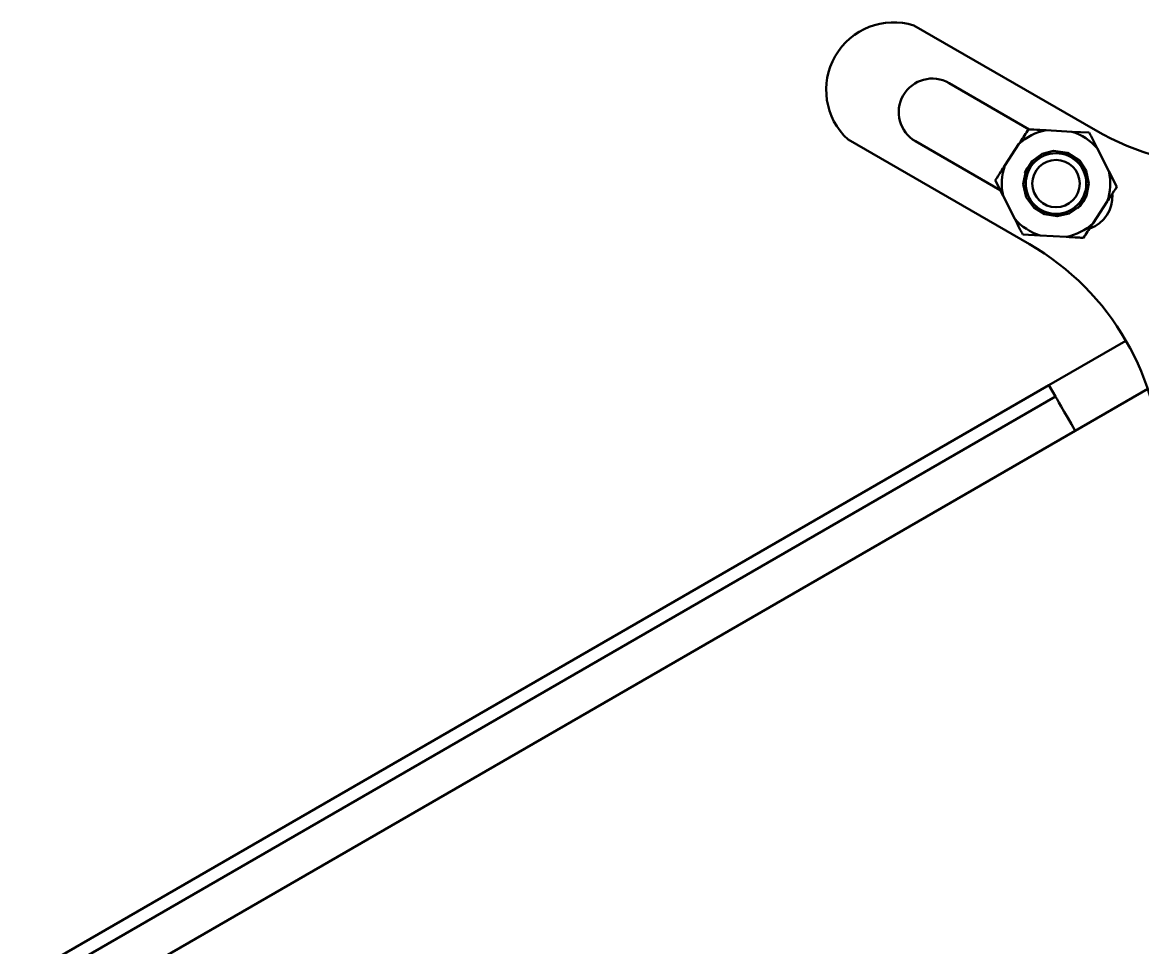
# Model space of a CAD drawing. Header units: millimetres. Extents: x 263 to 2983, y 441 to 2500.
# Drawn here: x 717.7 to 802.7, y 1930.3 to 2000.6 of the extents above; entities that cross this region are included whole.
import ezdxf

# ---------------------------------------------------------------- set-up
doc = ezdxf.new("R2010")
doc.units = ezdxf.units.MM
doc.header["$LTSCALE"] = 0.5
doc.layers.add('BOL', color=7, linetype='Continuous', lineweight=50)

msp = doc.modelspace()

# ---------------------------------------------------------------- linework, layer by layer
at = {"layer": 'BOL'}
for p, q in [((799.154, 1992.413), (785.373, 2000.369)), ((794.13, 1992.484), (788.045, 1995.998)), ((795.403, 1992.414), (797.364, 1992.306)), ((797.364, 1992.306), (798.69, 1992.233)), ((780.374, 1991.709), (794.154, 1983.753)), ((785.495, 1991.581), (791.935, 1987.863)), ((792.278, 1989.732), (793.352, 1991.376)), ((799.289, 1991.048), (800.176, 1989.296)), ((793.802, 1989.186), (793.971, 1989.567)), ((792.151, 1987.436), (791.552, 1988.62)), ((800.176, 1989.296), (800.775, 1988.112)), ((793.038, 1985.684), (792.151, 1987.436)), ((798.256, 1986.999), (797.815, 1986.489)), ((798.461, 1987.381), (798.256, 1986.999)), ((800.049, 1987), (798.975, 1985.356)), ((794.962, 1984.426), (793.637, 1984.499)), ((796.924, 1984.318), (794.962, 1984.426)), ((795.625, 1973.055), (801.474, 1976.432)), ((795.625, 1973.055), (717.683, 1928.055)), ((796.125, 1972.189), (795.625, 1973.055)), ((803.124, 1972.766), (797.625, 1969.591)), ((796.125, 1972.189), (718.183, 1927.189)), ((797.625, 1969.591), (719.683, 1924.591))]:
    msp.add_line(p, q, dxfattribs=at)
at = {"layer": 'BOL', "flags": 128}
for points in [[(793.861, 1989.313), (794.35, 1990.071), (795.101, 1990.617), (795.966, 1990.848), (797.03, 1990.7), (797.938, 1990.112), (798.458, 1989.332), (798.653, 1988.377), (798.475, 1987.442), (797.961, 1986.644), (797.161, 1986.085), (796.246, 1985.878), (795.295, 1986.033), (794.469, 1986.542), (793.896, 1987.338), (793.674, 1988.333), (793.861, 1989.313), (793.861, 1989.313)], [(797.625, 1969.591), (797.332, 1970.098), (797.051, 1970.585), (796.792, 1971.034), (796.564, 1971.428), (796.378, 1971.751), (796.239, 1971.991), (796.154, 1972.139), (796.125, 1972.189)]]:
    msp.add_lwpolyline(points, dxfattribs=at)
at = {"layer": 'BOL'}
for radius in [2.3, 1.8]:
    msp.add_circle((796.163, 1988.366), radius, dxfattribs=at)
for centre, radius, start, end in [((783.834, 1995.484), 5.122, 72.50709, 227.49426), ((786.77, 1993.789), 2.55, 60, 240), ((796.163, 1988.366), 4.119, 100.63713, 133.04763), ((796.163, 1988.366), 4.119, 40.63713, 73.04763), ((809.154, 2009.734), 20, 240, 300), ((796.163, 1988.366), 4.119, 160.63713, 193.04763), ((796.163, 1988.366), 4.119, 340.63713, 13.04763), ((797.895, 1987.366), 2.55, 289.43079, 3.67871), ((796.163, 1988.366), 4.119, 220.63713, 253.04763), ((796.163, 1988.366), 4.119, 280.63713, 313.04763), ((784.154, 1966.432), 20, 360, 60)]:
    msp.add_arc(centre, radius, start, end, dxfattribs=at)
for points, knots in [([(793.352, 1991.376), (793.388, 1991.431), (793.633, 1991.806), (793.873, 1992.173), (794.078, 1992.487)], [0, 0, 0, 0, 0.146018, 1, 1, 1, 1]), ([(794.078, 1992.487), (794.213, 1992.48), (794.649, 1992.456), (795.095, 1992.431), (795.403, 1992.414)], [0, 0, 0, 0, 0.309691, 1, 1, 1, 1]), ([(798.69, 1992.233), (798.751, 1992.112), (798.948, 1991.723), (799.15, 1991.324), (799.289, 1991.048)], [0, 0, 0, 0, 0.309679, 1, 1, 1, 1]), ([(791.552, 1988.62), (791.694, 1988.838), (791.933, 1989.204), (792.178, 1989.579), (792.278, 1989.732)], [0, 0, 0, 0, 0.592724, 1, 1, 1, 1]), ([(794.036, 1989.241), (794.004, 1989.254), (793.945, 1989.278), (793.887, 1989.302), (793.861, 1989.313)], [0, 0, 0, 0, 0.560064, 1, 1, 1, 1]), ([(800.775, 1988.112), (800.633, 1987.894), (800.394, 1987.528), (800.149, 1987.153), (800.049, 1987)], [0, 0, 0, 0, 0.5927526, 1, 1, 1, 1]), ([(793.637, 1984.499), (793.576, 1984.62), (793.379, 1985.009), (793.177, 1985.408), (793.038, 1985.684)], [0, 0, 0, 0, 0.309741, 1, 1, 1, 1]), ([(798.975, 1985.356), (798.939, 1985.301), (798.694, 1984.926), (798.454, 1984.559), (798.249, 1984.245)], [0, 0, 0, 0, 0.145946, 1, 1, 1, 1]), ([(798.249, 1984.245), (798.114, 1984.252), (797.678, 1984.276), (797.232, 1984.301), (796.924, 1984.318)], [0, 0, 0, 0, 0.309694, 1, 1, 1, 1])]:
    msp.add_open_spline(points, degree=3, knots=knots, dxfattribs=at)

doc.saveas('drawing.dxf')
